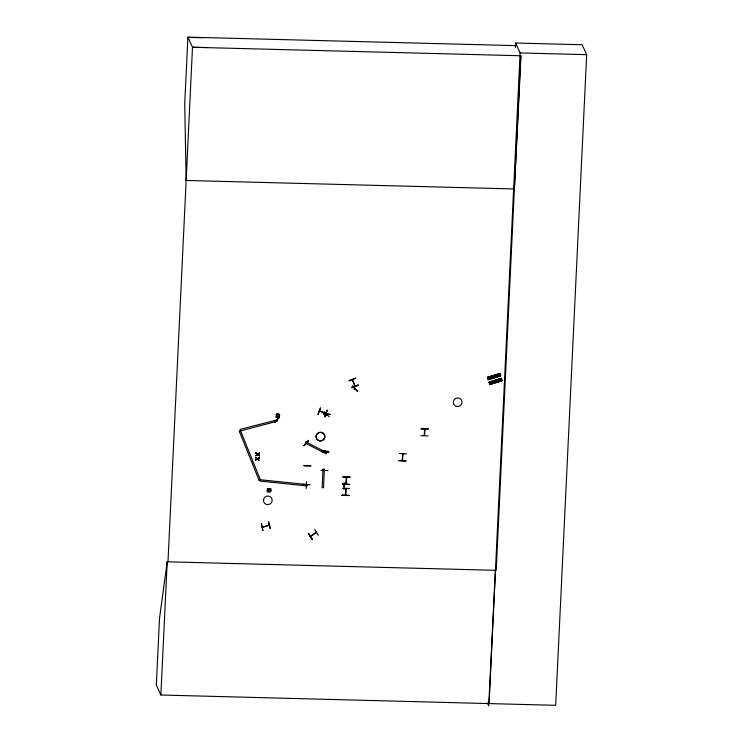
<?xml version="1.0" encoding="UTF-8"?>
<svg xmlns="http://www.w3.org/2000/svg" width="743" height="743" viewBox="0 0 743 743"><rect width="100%" height="100%" fill="white"/><g stroke="black" fill="none" stroke-linecap="round" stroke-linejoin="round"><path stroke-width="1.11" d="M277.538 420.417L276.981 420.101L277.492 420.482M306.181 442.893L305.596 442.382M420.909 435.677L428.005 435.927M321.44 451.345L328.462 451.456M328.49 451.577L321.413 451.177M342.059 495.349L349.117 495.488L342.031 495.182M342.597 484.083L349.637 484.603L342.569 483.916M349.647 484.306L342.597 484.046M398.945 460.419L406.012 460.836L398.972 460.511M398.954 460.827L406.031 460.79M516.134 45.648L187.905 37.15L184.728 103.751L186.149 180.465M515.41 47.663L515.633 43.029L582.178 44.747L586.673 54.657L555.68 705.321L160.869 695.011L167.212 561.717M257.784 458.775L259.288 457.92L257.784 458.775L259.214 460.326L257.375 459.063L255.49 460.261L257.013 458.784L255.481 459.657M257.05 458.868L255.592 457.298L257.459 458.57L259.353 457.474M257.997 454.27L259.502 453.425L257.997 454.27L259.428 455.821L257.626 454.651L255.703 455.765L257.264 454.363L255.778 453.351L257.227 454.289M255.815 453.434L255.806 452.793C256.883 456.016 262.028 451.038 257.635 453.992M259.326 458.004L259.316 457.391M259.539 453.509L259.53 452.896M267.424 491.801L267.684 488.718L270.814 488.931M270.805 488.922C273.164 493.566 264.573 492.999 267.684 488.736M276.136 417.129L276.266 414.157M324.338 469.121L323.511 487.733L322.137 487.705L322.964 469.084M421.281 428.813L428.358 428.609L421.244 428.692M424.624 428.757L424.225 435.537M515.633 43.029L520.128 52.939L489.098 703.51M495.442 570.308L488.708 705.85L487.371 702.906M520.992 55.771L514.379 188.963L185.378 180.447M306.181 488.662L306.553 481.724M306.292 485.17L306.933 485.225M325.1 451.307L325.174 450.629L324.719 451.075M326.558 414.102L326.762 414.808M342.997 476.681L350.027 477.285L342.997 476.672M344.306 482.625L343.953 489.553M345.449 495.275L345.848 488.439M345.876 483.814L346.312 477.025M345.69 495.089L346.089 488.448M346.229 483.823L346.665 477.201M346.117 488.597L346.024 488.931M303.961 465.638L311.02 465.842L303.943 465.787M310.11 484.761L303.033 484.343M320.976 470.449L328.034 470.505M325.211 451.651L325.471 451.976M328.926 451.902L321.84 451.595L328.898 451.8M403.031 454.187L402.808 453.732L402.251 460.326M402.288 459.843L402.567 460.419M403.105 453.704L402.994 454.252M406.505 453.862L399.455 453.462M421.3 428.423L428.349 428.609M342.978 476.987L349.999 477.173M349.461 488.439L342.402 488.244M306.989 484.455L306.868 485.922L260.161 481.074L260.329 479.737L240.518 430.671M187.905 37.15L192.493 47.264L167.983 561.829L167.212 561.81L159.494 618.399L156.327 685L160.869 695.011M345.755 495.237L345.43 494.745M326.874 414.984L326.901 414.269M318.078 414.483L320.474 407.842L317.995 414.399M319.964 411.232L319.88 411.12M324.672 416.665L327.124 410.108L324.793 416.767M324.756 416.758L327.226 410.21M327.366 413.693L326.874 414.092M354.838 388.691L354.374 389.313L354.903 388.83M262.892 526.713L262.957 526.861M268.492 525.171L268.66 525.682L268.446 525.255M325.527 452.143L325.453 451.66M326.697 452.468L326.103 453.787L305.392 443.218L305.986 441.89M326.623 414.241L326.799 414.733M352.293 379.794L354.727 386.054M310.379 536.177L316.221 532.304M306.376 485.068L307.063 485.068M343.359 486.024L343.507 485.996M354.745 388.654L354.42 389.36L354.151 388.886M274.492 422.395L279.331 417.241L274.511 422.405M274.789 422.637L279.331 417.241L276.127 417.111M303.868 445.698L308.735 440.608L303.887 445.763L308.401 440.283M354.216 389.035L354.69 388.71M324.431 411.826L329.223 416.842M344.037 486.312L343.433 486.024L343.916 486.21M316.081 532.35L316.156 532.155M276.275 414.167C280.817 411.353 280.752 419.944 276.238 417.232M326.864 414.325L327.542 413.907M357.16 391.18L352.535 386.137M316.277 532.638L310.49 536.465L310.37 535.982M308.373 533.567L312.051 539.437L308.382 533.474M352.749 385.951L357.467 391.013M314.642 529.332L318.255 535.248M319.434 410.925L325.787 413.572M259.428 455.821L257.589 454.567L255.703 455.765M239.246 431.191L277.167 421.281L276.842 419.981L240.193 429.361M259.001 480.136L260.329 479.737L307.045 484.575M348.996 380.611L355.721 378.336M351.578 387.335L351.755 387.772L358.367 385.208L351.643 387.493M351.634 387.465L358.247 384.893M261.406 523.899L262.901 530.66L261.462 523.796M500.169 374.212L499.946 373.441L500.169 374.184L487.91 377.918L487.714 377.277L499.955 373.478L487.705 377.203L488.42 379.701L500.671 375.949L500.466 375.234L488.235 379.06L488.365 379.506L500.624 375.782L488.355 379.487M487.752 377.416L500.076 373.878M488.235 379.06L500.466 375.252L500.68 375.967M488.3 379.283L500.55 375.512M489.795 384.372L502.027 380.537L489.795 384.372L489.628 383.806L501.896 380.11C502.686 382.784 500.782 376.385 501.599 379.069L489.349 382.803L489.154 382.162L501.395 378.354L489.154 382.162L489.86 384.577L502.11 380.825M489.265 382.506L501.506 378.763M501.934 380.249L489.646 383.834L489.86 384.568M489.739 384.159L501.924 380.23M268.715 521.883L270.489 528.552M269.198 525.208L262.493 527.316L269.133 525.069M268.427 521.957L270.08 528.579M188.035 37.438L202.31 37.717M206.768 47.543L192.493 47.264L520.722 55.762L496.213 570.327L167.212 561.81M520.128 52.939L586.673 54.657M421.244 428.73L428.339 428.887M323.019 469.214L324.394 469.242M321.44 451.307L328.499 451.484M342.059 495.312L349.108 495.535M402.715 453.685L402.604 460.344M352.563 379.645L354.959 385.793M319.499 411.074L325.787 413.089M306.042 442.02L326.753 452.589M305.921 443.125L305.54 442.726M258.035 454.354L259.418 455.19M257.013 458.784L255.601 457.939M257.672 454.075L255.806 452.793M308.41 533.446L312.376 539.214M499.965 373.58L500.615 375.791M501.386 378.419L501.609 379.088M498.711 373.915L499.37 376.162M500.141 378.8L500.81 381.038M497.875 374.166L498.544 376.413M499.315 379.051L499.974 381.289M496.649 374.583L497.281 376.757M498.079 379.459L498.72 381.633M495.525 374.881L496.194 377.128M496.965 379.757L497.624 382.004M494.299 375.289L494.931 377.463M495.739 380.165L496.37 382.348M424.578 435.547L424.959 429.045M402.39 459.75L402.353 460.474M354.68 388.515L354.848 388.988M326.474 414.241L326.576 415.012M319.276 410.953L319.193 411.176M324.347 469.864L324.394 470.356L324.273 469.901M315.589 532.452L315.71 532.935M268.966 525.041L269.068 525.412M262.428 526.88L262.363 527.186M239.302 431.311L259.056 480.257M349.136 380.973L355.609 378.048M487.91 377.908L487.724 377.295M489.349 382.794L489.163 382.171M488.959 376.905L489.609 379.116M490.399 381.781L491.049 383.992M488.235 379.079L488.42 379.692M240.249 429.491L240.574 430.791M323.242 413.749L330.273 414.362L323.233 413.749M494.727 376.06C495.377 378.001 496.287 374.611 494.727 376.06M496.157 380.936C496.844 382.877 497.68 379.487 496.157 380.936M276.665 415.226L277.334 416.823L278.978 416.126L278.309 414.529L276.665 415.226M267.954 489.906L268.632 491.504L270.266 490.807L269.598 489.21L267.954 489.906M501.469 378.614L489.182 382.292L501.479 378.633M319.109 440.729A4.393 4.282 -24.4 0 0 324.71 435.602A4.402 4.291 -24.4 0 0 317.484 433.475A4.402 4.291 -24.4 0 0 319.1 440.738A4.402 4.291 -24.4 0 0 324.719 435.602A4.393 4.282 -24.4 0 0 317.484 433.485A4.393 4.282 -24.4 0 0 319.109 440.729M266.496 504.469A4.393 4.282 -24.4 0 0 272.096 499.342A4.393 4.282 -24.4 0 0 264.88 497.225A4.393 4.282 -24.4 0 0 266.496 504.469M456.313 406.365A4.393 4.282 -24.4 0 0 461.923 401.239A4.393 4.282 -24.4 0 0 454.697 399.13A4.393 4.282 -24.4 0 0 456.313 406.365"/></g></svg>
